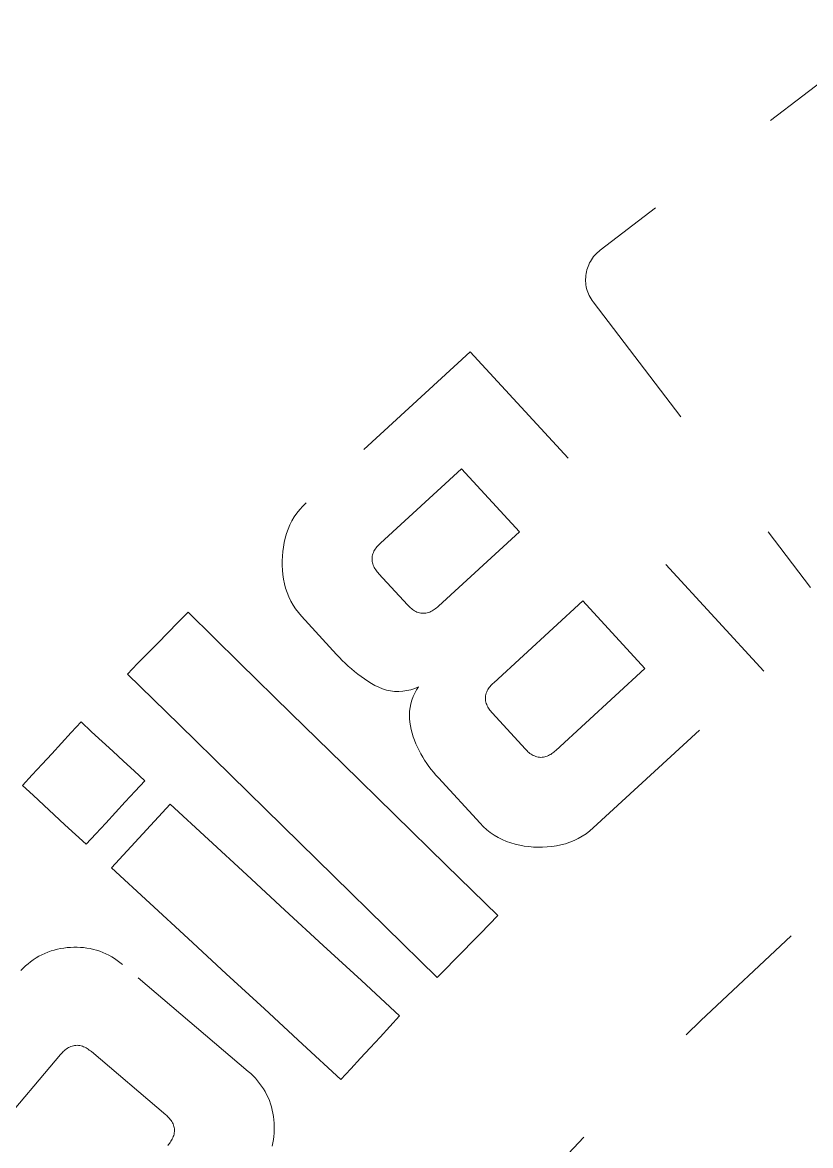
# Model space of a CAD drawing. Header units: millimetres. Extents: x -50460 to 50460, y -35640 to 35640.
# Drawn here: x -33420.37 to -33414.92, y 22101.4 to 22109.16 of the extents above; entities that cross this region are included whole.
import ezdxf

# ---------------------------------------------------------------- set-up
doc = ezdxf.new("R2010")
doc.units = ezdxf.units.MM
doc.linetypes.add('虚线', pattern=[2, 1, -1])
for name, color, linetype, lineweight in [('EB0', 7, 'Continuous', 15), ('尺寸线层', 4, 'Continuous', 18), ('粗实线层_1', 7, 'Continuous', 15), ('虚线层', 100, '虚线', 18)]:
    doc.layers.add(name, color=color, linetype=linetype, lineweight=lineweight)

# ---------------------------------------------------------------- blocks, each defined once
blk = doc.blocks.new('*X924')
at = {"layer": '虚线层', "linetype": '虚线', "lineweight": 18}
for p, q in [((21.84447549104516, 72.14820723137746), (19.87050585981342, 70.64451959580401)), ((19.84121704101562, 70.61894607543945), (19.83223724365234, 70.60967063903809)), ((19.85070037841797, 70.62774085998535), (19.84121704101562, 70.61894607543945)), ((19.86051940917969, 70.63620948791504), (19.85070037841797, 70.62774085998535)), ((19.87050628662109, 70.6445198059082), (19.86051940917969, 70.63620948791504)), ((19.87050585981342, 70.64451959580401), (19.87050585981342, 70.64451959580401)), ((19.7909107208252, 70.54411506652832), (19.78605270385742, 70.53211784362793)), ((19.79638671875, 70.55586051940918), (19.7909107208252, 70.54411506652832)), ((19.80243682861328, 70.56734275817871), (19.79638671875, 70.55586051940918)), ((19.80902671813965, 70.57854080200195), (19.80243682861328, 70.56734275817871)), ((19.81616592407227, 70.58939170837402), (19.80902671813965, 70.57854080200195)), ((19.82389068603516, 70.59979820251465), (19.81616592407227, 70.58939170837402)), ((19.83223724365234, 70.60967063903809), (19.82389068603516, 70.59979820251465)), ((19.77122497558594, 70.46919441223145), (19.76994705200195, 70.4562873840332)), ((19.77303886413574, 70.4820442199707), (19.77122497558594, 70.46919441223145)), ((19.77538871765137, 70.49480247497559), (19.77303886413574, 70.4820442199707)), ((19.77831077575684, 70.50742721557617), (19.77538871765137, 70.49480247497559)), ((19.78185272216797, 70.5198802947998), (19.77831077575684, 70.50742721557617)), ((19.78605270385742, 70.53211784362793), (19.78185272216797, 70.5198802947998)), ((19.76925468444824, 70.4433479309082), (19.76920127868652, 70.43040084838867)), ((19.76920127868652, 70.43040084838867), (19.76983833312988, 70.4174747467041)), ((19.76994705200195, 70.4562873840332), (19.76925468444824, 70.4433479309082)), ((19.76983833312988, 70.4174747467041), (19.77118110656738, 70.40459442138672)), ((19.77118110656738, 70.40459442138672), (19.77321243286133, 70.39179229736328)), ((19.77321243286133, 70.39179229736328), (19.77591323852539, 70.37910270690918)), ((19.77591323852539, 70.37910270690918), (19.77927017211914, 70.3665542602539)), ((19.77927017211914, 70.3665542602539), (19.78329658508301, 70.35421180725098)), ((19.78329658508301, 70.35421180725098), (19.78802680969238, 70.34214210510254)), ((19.78802680969238, 70.34214210510254), (19.79349517822266, 70.33041954040527)), ((19.79349517822266, 70.33041954040527), (19.79970169067383, 70.319091796875)), ((19.79970169067383, 70.319091796875), (19.80649185180664, 70.30808448791504)), ((19.80649185180664, 70.30808448791504), (19.81367301940918, 70.29728889465332)), ((19.81367301940918, 70.29728889465332), (19.82104873657227, 70.28660202026367)), ((19.82104815916682, 70.28660202530591), (21.32560347369872, 68.31133087562921)), ((19.82104815916682, 70.28660202530591), (19.82104815916682, 70.28660202530591)), ((18.97097689549264, 69.94175958034612), (17.83475129897124, 68.89707411396739)), ((21.00134565905319, 67.73351663023641), (18.97097689549264, 69.94175958034612)), ((18.97097689549264, 69.94175958034612), (18.97097689549264, 69.94175958034612)), ((18.34885108204617, 68.61768148923875), (18.90937168942764, 69.13308279075864)), ((18.90937168942764, 69.13308279075864), (18.90937168942764, 69.13308279075864)), ((18.90937168942764, 69.13308279075864), (19.31023936838028, 68.69664027448744)), ((17.79066276550293, 68.85100173950195), (17.77090835571289, 68.8259449005127)), ((17.81215667724609, 68.87454605102539), (17.79066276550293, 68.85100173950195)), ((17.83475112915039, 68.89707374572754), (17.81215667724609, 68.87454605102539)), ((17.83475129897124, 68.89707411396739), (17.83475129897124, 68.89707411396739)), ((17.73672103881836, 68.7721118927002), (17.72246360778809, 68.74357414245605)), ((17.75289916992188, 68.79960250854492), (17.73672103881836, 68.7721118927002)), ((17.77090835571289, 68.8259449005127), (17.75289916992188, 68.79960250854492)), ((17.69947242736816, 68.6840877532959), (17.69057655334473, 68.65345001220703)), ((17.7100772857666, 68.71417427062988), (17.69947242736816, 68.6840877532959)), ((17.72246360778809, 68.74357414245605), (17.7100772857666, 68.71417427062988)), ((19.31023936838028, 68.69664027448744), (18.7497187609988, 68.18123897297119)), ((19.31023936838028, 68.69664027448744), (19.31023936838028, 68.69664027448744)), ((17.68338775634766, 68.62237358093262), (17.67787742614746, 68.59095573425293)), ((17.69057655334473, 68.65345001220703), (17.68338775634766, 68.62237358093262)), ((18.32411193847656, 68.59156036376953), (18.33004570007324, 68.59832763671875)), ((18.33004570007324, 68.59832763671875), (18.3361930847168, 68.60489273071289)), ((18.3361930847168, 68.60489273071289), (18.34248542785645, 68.61132049560547)), ((18.34248542785645, 68.61132049560547), (18.34885025024414, 68.6176815032959)), ((18.34885108204617, 68.61768148923875), (18.34885108204617, 68.61768148923875)), ((17.67116546630859, 68.52752113342285), (17.66989135742188, 68.49565315246582)), ((17.67384147644043, 68.55930709838867), (17.67116546630859, 68.52752113342285)), ((17.67787742614746, 68.59095573425293), (17.67384147644043, 68.55930709838867)), ((18.29059791564941, 68.50980567932129), (18.29109001159668, 68.5187816619873)), ((18.29109001159668, 68.5187816619873), (18.29242324829102, 68.5276870727539)), ((18.29242324829102, 68.5276870727539), (18.29447364807129, 68.53647804260254)), ((18.29447364807129, 68.53647804260254), (18.29712295532227, 68.54510879516602)), ((18.29712295532227, 68.54510879516602), (18.30031776428223, 68.55353736877441)), ((18.30031776428223, 68.55353736877441), (18.30406379699707, 68.56172180175781)), ((18.30406379699707, 68.56172180175781), (18.30836868286133, 68.56962203979492)), ((18.30836868286133, 68.56962203979492), (18.31319618225098, 68.57722282409668)), ((18.31319618225098, 68.57722282409668), (18.3184700012207, 68.58452987670898)), ((18.3184700012207, 68.58452987670898), (18.32411193847656, 68.59156036376953)), ((17.66989135742188, 68.49565315246582), (17.66997146606445, 68.4637565612793)), ((17.66997146606445, 68.4637565612793), (17.67126655578613, 68.4318733215332)), ((18.29095458984375, 68.50081253051758), (18.29059791564941, 68.50980567932129)), ((18.29204559326172, 68.49185180664062), (18.29095458984375, 68.50081253051758)), ((18.29374885559082, 68.48297882080078), (18.29204559326172, 68.49185180664062)), ((18.29601860046387, 68.4742488861084), (18.29374885559082, 68.48297882080078)), ((18.29888534545898, 68.4657154083252), (18.29601860046387, 68.4742488861084)), ((18.30238151550293, 68.45742988586426), (18.29888534545898, 68.4657154083252)), ((18.30648612976074, 68.44942283630371), (18.30238151550293, 68.45742988586426)), ((18.31110000610352, 68.44167900085449), (18.30648612976074, 68.44942283630371)), ((18.31612014770508, 68.4341869354248), (18.31110000610352, 68.44167900085449)), ((17.67126655578613, 68.4318733215332), (17.67401313781738, 68.40009689331055)), ((17.67401313781738, 68.40009689331055), (17.67863655090332, 68.3685417175293)), ((17.67863655090332, 68.3685417175293), (17.68503189086914, 68.3372802734375)), ((18.32144165039062, 68.42692184448242), (18.31612014770508, 68.4341869354248)), ((18.32698440551758, 68.41983795166016), (18.32144165039062, 68.42692184448242)), ((18.33267593383789, 68.41287231445312), (18.32698440551758, 68.41983795166016)), ((18.33843803405762, 68.40596771240234), (18.33267593383789, 68.41287231445312)), ((18.33843893454468, 68.40596782329521), (18.33843893454468, 68.40596782329521)), ((18.53670357662486, 68.19034960203498), (18.33843893454468, 68.40596782329521)), ((17.68503189086914, 68.3372802734375), (17.69304275512695, 68.30639839172363)), ((17.69304275512695, 68.30639839172363), (17.7029914855957, 68.27609825134277)), ((21.32560347369872, 68.31133087562921), (21.32560347369872, 68.31133087562921)), ((17.7029914855957, 68.27609825134277), (17.7149543762207, 68.24652099609375)), ((17.7149543762207, 68.24652099609375), (17.72869300842285, 68.21772766113281)), ((17.72869300842285, 68.21772766113281), (17.74423789978027, 68.18986892700195)), ((19.13279902130307, 67.65282248707081), (19.74928492151957, 68.21941684715785)), ((19.74928492151957, 68.21941684715785), (19.74928492151957, 68.21941684715785)), ((19.74928492151957, 68.21941684715785), (20.17965368508885, 67.75130404889205)), ((17.01750183105469, 68.14032745361328), (16.94769859313965, 68.0689926147461)), ((17.01750158323557, 68.14032806781324), (17.01750158323557, 68.14032806781324)), ((17.3745288848877, 67.79033660888672), (17.01750183105469, 68.14032745361328)), ((17.74423789978027, 68.18986892700195), (17.76171112060547, 68.16316795349121)), ((17.76171112060547, 68.16316795349121), (17.7811279296875, 68.13788223266602)), ((17.7811279296875, 68.13788223266602), (17.80177879333496, 68.11355972290039)), ((18.5430736541748, 68.18390274047852), (18.53670310974121, 68.19034957885742)), ((18.53670357662486, 68.19034960203498), (18.53670357662486, 68.19034960203498)), ((18.54952621459961, 68.17754936218262), (18.5430736541748, 68.18390274047852)), ((18.55613708496094, 68.1713809967041), (18.54952621459961, 68.17754936218262)), ((18.56298828125, 68.16548728942871), (18.55613708496094, 68.1713809967041)), ((18.57013893127441, 68.15994834899902), (18.56298828125, 68.16548728942871)), ((18.57757759094238, 68.15478324890137), (18.57013893127441, 68.15994834899902)), ((18.58528327941895, 68.1500072479248), (18.57757759094238, 68.15478324890137)), ((18.59323692321777, 68.1456356048584), (18.58528327941895, 68.1500072479248)), ((18.60142707824707, 68.14174270629883), (18.59323692321777, 68.1456356048584)), ((18.6098575592041, 68.13844108581543), (18.60142707824707, 68.14174270629883)), ((18.61852645874023, 68.1358413696289), (18.6098575592041, 68.13844108581543)), ((18.62740135192871, 68.13399887084961), (18.61852645874023, 68.1358413696289)), ((18.63640975952148, 68.13290977478027), (18.62740135192871, 68.13399887084961)), ((18.64547348022461, 68.13256454467773), (18.63640975952148, 68.13290977478027)), ((18.65453147888184, 68.1329517364502), (18.64547348022461, 68.13256454467773)), ((18.66352653503418, 68.1340560913086), (18.65453147888184, 68.1329517364502)), ((18.67240524291992, 68.1358585357666), (18.66352653503418, 68.1340560913086)), ((18.68112373352051, 68.1383228302002), (18.67240524291992, 68.1358585357666)), ((18.68964958190918, 68.14139747619629), (18.68112373352051, 68.1383228302002)), ((18.69795608520508, 68.14502906799316), (18.68964958190918, 68.14139747619629)), ((18.70601844787598, 68.14916038513184), (18.69795608520508, 68.14502906799316)), ((18.71383285522461, 68.15374374389648), (18.70601844787598, 68.14916038513184)), ((18.72139549255371, 68.15872383117676), (18.71383285522461, 68.15374374389648)), ((18.72870826721191, 68.16404724121094), (18.72139549255371, 68.15872383117676)), ((18.73582077026367, 68.16963195800781), (18.72870826721191, 68.16404724121094)), ((18.7428035736084, 68.1753921508789), (18.73582077026367, 68.16963195800781)), ((18.74971961975098, 68.18123817443848), (18.7428035736084, 68.1753921508789)), ((18.7497187609988, 68.18123897297119), (18.7497187609988, 68.18123897297119)), ((16.94769859313965, 68.0689926147461), (16.87795639038086, 67.99759292602539)), ((17.80177949853532, 68.11356001418608), (18.04559728594904, 67.84848409227561)), ((17.80177949853532, 68.11356001418608), (17.80177949853532, 68.11356001418608)), ((16.87795639038086, 67.99759292602539), (16.80818367004395, 67.92622375488281)), ((16.80818367004395, 67.92622375488281), (16.73786926269531, 67.85537719726562)), ((16.73786926269531, 67.85537719726562), (16.66753768920898, 67.78454780578613)), ((18.04559707641602, 67.84848403930664), (18.06526184082031, 67.82774353027344)), ((18.04559728594904, 67.84848409227561), (18.04559728594904, 67.84848409227561)), ((18.06526184082031, 67.82774353027344), (18.08512496948242, 67.80720710754395)), ((16.66753768920898, 67.78454780578613), (16.59841346740723, 67.71256256103516)), ((17.73185157775879, 67.44064903259277), (17.3745288848877, 67.79033660888672)), ((18.08512496948242, 67.80720710754395), (18.10538101196289, 67.78707885742188)), ((18.10538101196289, 67.78707885742188), (18.1262149810791, 67.76754951477051)), ((18.1262149810791, 67.76754951477051), (18.14765167236328, 67.74866676330566)), ((18.14765167236328, 67.74866676330566), (18.16961288452148, 67.73037528991699)), ((20.17965368508885, 67.75130404889205), (19.56316778487235, 67.18470968880501)), ((20.17965368508885, 67.75130404889205), (20.17965368508885, 67.75130404889205)), ((16.59841264614079, 67.71256234113025), (16.59841264614079, 67.71256234113025)), ((16.59841346740723, 67.71256256103516), (16.9554386138916, 67.3625717163086)), ((18.16961288452148, 67.73037528991699), (18.19200897216797, 67.71262168884277)), ((18.19200897216797, 67.71262168884277), (18.2148265838623, 67.6954231262207)), ((18.2148265838623, 67.6954231262207), (18.23811721801758, 67.67887878417969)), ((18.23811721801758, 67.67887878417969), (18.26193237304688, 67.6630916595459)), ((18.26193237304688, 67.6630916595459), (18.28631019592285, 67.64817428588867)), ((19.82130227510061, 66.64848409227488), (21.00134565905319, 67.73351663023641)), ((21.00134565905319, 67.73351663023641), (21.00134565905319, 67.73351663023641)), ((18.28631019592285, 67.64817428588867), (18.31126976013184, 67.6342601776123)), ((18.31126976013184, 67.6342601776123), (18.33684349060059, 67.62151145935059)), ((18.33684349060059, 67.62151145935059), (18.36320877075195, 67.61051559448242)), ((18.36320877075195, 67.61051559448242), (18.39047431945801, 67.60197067260742)), ((18.39047431945801, 67.60197067260742), (18.41843032836914, 67.59610939025879)), ((18.41843032836914, 67.59610939025879), (18.44679260253906, 67.59255409240723)), ((18.44679260253906, 67.59255409240723), (18.47533226013184, 67.5916919708252)), ((18.47533226013184, 67.5916919708252), (18.50384330749512, 67.59367370605469)), ((18.50384330749512, 67.59367370605469), (18.53210639953613, 67.59784698486328)), ((18.53210639953613, 67.59784698486328), (18.55990409851074, 67.60445404052734)), ((18.55990409851074, 67.60445404052734), (18.58699226379395, 67.61351013183594)), ((18.59950065612793, 67.60244941711426), (18.58677291870117, 67.57998466491699)), ((18.58699226379395, 67.61351013183594), (18.61349296569824, 67.62418937683105)), ((18.61349296569824, 67.62418937683105), (18.59950065612793, 67.60244941711426)), ((18.6134931644774, 67.62418908143081), (18.6134931644774, 67.62418908143081)), ((19.08128356933594, 67.58015823364258), (19.08443260192871, 67.58859443664551)), ((19.08443260192871, 67.58859443664551), (19.08817481994629, 67.59678840637207)), ((19.08817481994629, 67.59678840637207), (19.09246444702148, 67.60470581054688)), ((19.09246444702148, 67.60470581054688), (19.09725379943848, 67.61232948303223)), ((19.09725379943848, 67.61232948303223), (19.10247611999512, 67.61966323852539)), ((19.10247611999512, 67.61966323852539), (19.10807418823242, 67.62671279907227)), ((19.10807418823242, 67.62671279907227), (19.11398124694824, 67.63348960876465)), ((19.11398124694824, 67.63348960876465), (19.1201229095459, 67.64005279541016)), ((19.1201229095459, 67.64005279541016), (19.12642288208008, 67.6464729309082)), ((19.12642288208008, 67.6464729309082), (19.13279914855957, 67.65282249450684)), ((19.13279902130307, 67.65282248707081), (19.13279902130307, 67.65282248707081)), ((18.55961418151855, 67.50750350952148), (18.55425453186035, 67.48222160339355)), ((18.56687545776367, 67.53229713439941), (18.55961418151855, 67.50750350952148)), ((18.57595443725586, 67.55650329589844), (18.56687545776367, 67.53229713439941)), ((18.58677291870117, 67.57998466491699), (18.57595443725586, 67.55650329589844)), ((19.07544708251953, 67.54474639892578), (19.07581901550293, 67.55374526977539)), ((19.07582855224609, 67.5357437133789), (19.07544708251953, 67.54474639892578)), ((19.07581901550293, 67.55374526977539), (19.07693862915039, 67.56268501281738)), ((19.07694053649902, 67.52680206298828), (19.07582855224609, 67.5357437133789)), ((19.07693862915039, 67.56268501281738), (19.07877159118652, 67.57150650024414)), ((19.07875633239746, 67.51798629760742), (19.07694053649902, 67.52680206298828)), ((19.08122444152832, 67.50933265686035), (19.07875633239746, 67.51798629760742)), ((19.07877159118652, 67.57150650024414), (19.08128356933594, 67.58015823364258)), ((19.08426856994629, 67.5008544921875), (19.08122444152832, 67.50933265686035)), ((18.08908081054688, 67.09086608886719), (17.73185157775879, 67.44064903259277)), ((18.55068588256836, 67.45661163330078), (18.54916954040527, 67.43082046508789)), ((18.54916954040527, 67.43082046508789), (18.54987144470215, 67.40498733520508)), ((18.55425453186035, 67.48222160339355), (18.55068588256836, 67.45661163330078)), ((19.08781433105469, 67.49256706237793), (19.08426856994629, 67.5008544921875)), ((19.09181213378906, 67.4844913482666), (19.08781433105469, 67.49256706237793)), ((19.09624862670898, 67.47665596008301), (19.09181213378906, 67.4844913482666)), ((19.10111236572266, 67.46909523010254), (19.09624862670898, 67.47665596008301)), ((19.10638236999512, 67.46182250976562), (19.10111236572266, 67.46909523010254)), ((19.11197471618652, 67.45478820800781), (19.10638236999512, 67.46182250976562)), ((19.11777687072754, 67.44790840148926), (19.11197471618652, 67.45478820800781)), ((19.12368774414062, 67.44110870361328), (19.11777687072754, 67.44790840148926)), ((19.12368839223927, 67.44110882112727), (19.12368839223927, 67.44110882112727)), ((19.35058643996308, 67.19425415735168), (19.12368839223927, 67.44110882112727)), ((16.27749443054199, 67.38179969787598), (16.20966529846191, 67.30861854553223)), ((16.27749350309023, 67.38179914259308), (16.27749350309023, 67.38179914259308)), ((16.35035133361816, 67.31333351135254), (16.27749443054199, 67.38179969787598)), ((16.9554386138916, 67.3625717163086), (17.3127613067627, 67.01288414001465)), ((18.54987144470215, 67.40498733520508), (18.55230903625488, 67.37924766540527)), ((18.55230903625488, 67.37924766540527), (18.5562629699707, 67.35371398925781)), ((18.5562629699707, 67.35371398925781), (18.56171798706055, 67.32845878601074)), ((16.20966529846191, 67.30861854553223), (16.14221000671387, 67.23509407043457)), ((16.42412757873535, 67.24584007263184), (16.35035133361816, 67.31333351135254)), ((18.56171798706055, 67.32845878601074), (18.5684757232666, 67.30351066589355)), ((18.5684757232666, 67.30351066589355), (18.57633972167969, 67.27888679504395)), ((18.57633972167969, 67.27888679504395), (18.58519172668457, 67.25459289550781)), ((16.14221000671387, 67.23509407043457), (16.07447242736816, 67.16182708740234)), ((16.49785232543945, 67.17829322814941), (16.42412757873535, 67.24584007263184)), ((18.58519172668457, 67.25459289550781), (18.59492492675781, 67.23063468933105)), ((18.59492492675781, 67.23063468933105), (18.60543823242188, 67.20701599121094)), ((18.60543823242188, 67.20701599121094), (18.61669540405273, 67.18375015258789)), ((16.07447242736816, 67.16182708740234), (16.0068531036377, 67.08845329284668)), ((16.5712776184082, 67.11042976379395), (16.49785232543945, 67.17829322814941)), ((18.61669540405273, 67.18375015258789), (18.62868881225586, 67.16085624694824)), ((18.62868881225586, 67.16085624694824), (18.64140892028809, 67.13834571838379)), ((18.64140892028809, 67.13834571838379), (18.65485191345215, 67.11625289916992)), ((19.35694694519043, 67.18782424926758), (19.3505859375, 67.19425392150879)), ((19.35058643996308, 67.19425415735168), (19.35058643996308, 67.19425415735168)), ((19.3633861541748, 67.18148422241211), (19.35694694519043, 67.18782424926758)), ((19.3699836730957, 67.17532348632812), (19.3633861541748, 67.18148422241211)), ((19.37681770324707, 67.16943740844727), (19.3699836730957, 67.17532348632812)), ((19.38394546508789, 67.16389656066895), (19.37681770324707, 67.16943740844727)), ((19.3913631439209, 67.15873146057129), (19.38394546508789, 67.16389656066895)), ((19.39905548095703, 67.15396690368652), (19.3913631439209, 67.15873146057129)), ((19.40700340270996, 67.14962196350098), (19.39905548095703, 67.15396690368652)), ((19.41519546508789, 67.14576721191406), (19.40700340270996, 67.14962196350098)), ((19.42362213134766, 67.14249801635742), (19.41519546508789, 67.14576721191406)), ((19.43227195739746, 67.1399154663086), (19.42362213134766, 67.14249801635742)), ((19.44111251831055, 67.1380558013916), (19.43227195739746, 67.1399154663086)), ((19.4500904083252, 67.13689231872559), (19.44111251831055, 67.1380558013916)), ((19.45914459228516, 67.13638877868652), (19.4500904083252, 67.13689231872559)), ((19.46820831298828, 67.13656806945801), (19.45914459228516, 67.13638877868652)), ((19.47719764709473, 67.13751220703125), (19.46820831298828, 67.13656806945801)), ((19.48603630065918, 67.13929748535156), (19.47719764709473, 67.13751220703125)), ((19.49468994140625, 67.14187812805176), (19.48603630065918, 67.13929748535156)), ((19.50316047668457, 67.14508819580078), (19.49468994140625, 67.14187812805176)), ((19.51145553588867, 67.14875602722168), (19.50316047668457, 67.14508819580078)), ((19.51956367492676, 67.15279197692871), (19.51145553588867, 67.14875602722168)), ((19.52744483947754, 67.1572151184082), (19.51956367492676, 67.15279197692871)), ((19.53505516052246, 67.16205024719238), (19.52744483947754, 67.1572151184082)), ((19.54236793518066, 67.16731452941895), (19.53505516052246, 67.16205024719238)), ((19.54943656921387, 67.17292213439941), (19.54236793518066, 67.16731452941895)), ((19.55634307861328, 67.17875862121582), (19.54943656921387, 67.17292213439941)), ((19.56316757202148, 67.1847095489502), (19.55634307861328, 67.17875862121582)), ((19.56316778487235, 67.18470968880501), (19.56316778487235, 67.18470968880501)), ((16.0068531036377, 67.08845329284668), (15.93940544128418, 67.01491928100586)), ((16.64494132995605, 67.04282188415527), (16.5712776184082, 67.11042976379395)), ((16.71827507019043, 66.97485733032227), (16.64494132995605, 67.04282188415527)), ((18.44643020629883, 66.7412052154541), (18.08908081054688, 67.09086608886719)), ((18.65485191345215, 67.11625289916992), (18.66903877258301, 67.09463500976562)), ((18.66903877258301, 67.09463500976562), (18.68398284912109, 67.07355117797852)), ((18.68398284912109, 67.07355117797852), (18.69968605041504, 67.05304718017578)), ((18.69968605041504, 67.05304718017578), (18.71601676940918, 67.03303337097168)), ((15.93940544128418, 67.01491928100586), (15.87141990661621, 66.94188499450684)), ((16.65037155151367, 66.90174674987793), (16.71827507019043, 66.97485733032227)), ((16.71827441416099, 66.97485771092397), (16.71827441416099, 66.97485771092397)), ((17.3127613067627, 67.01288414001465), (17.66999053955078, 66.66309928894043)), ((18.71601676940918, 67.03303337097168), (18.73276329040527, 67.01334571838379)), ((18.73276329040527, 67.01334571838379), (18.74971961975098, 66.99382019042969)), ((18.7497187609988, 66.99382031787172), (19.03822201480216, 66.68015437426948)), ((18.7497187609988, 66.99382031787172), (18.7497187609988, 66.99382031787172)), ((15.87141990661621, 66.94188499450684), (15.94490623474121, 66.87409210205078)), ((16.58290100097656, 66.82823181152344), (16.65037155151367, 66.90174674987793)), ((15.94490623474121, 66.87409210205078), (16.01844215393066, 66.80634307861328)), ((16.89484708226519, 66.81216790615144), (16.48877332956181, 66.37225467404642)), ((16.5152530670166, 66.75488471984863), (16.58290100097656, 66.82823181152344)), ((16.89484708226519, 66.81216790615144), (16.89484708226519, 66.81216790615144)), ((17.15921020507812, 66.56806564331055), (16.89484786987305, 66.81216812133789)), ((16.01844215393066, 66.80634307861328), (16.09177780151367, 66.7383804321289)), ((16.09177780151367, 66.7383804321289), (16.16534233093262, 66.6706657409668)), ((16.44753265380859, 66.68160247802734), (16.5152530670166, 66.75488471984863)), ((18.80362129211426, 66.39138221740723), (18.44643020629883, 66.7412052154541)), ((16.16534233093262, 66.6706657409668), (16.23897361755371, 66.6030216217041)), ((16.38020324707031, 66.60796165466309), (16.44753265380859, 66.68160247802734)), ((17.66999053955078, 66.66309928894043), (18.02734184265137, 66.31344032287598)), ((19.03822135925293, 66.68015480041504), (19.06076049804688, 66.65755653381348)), ((19.03822201480216, 66.68015437426948), (19.03822201480216, 66.68015437426948)), ((19.06076049804688, 66.65755653381348), (19.08430862426758, 66.63604736328125)), ((16.23897361755371, 66.6030216217041), (16.31220054626465, 66.53494453430176)), ((16.31220054626465, 66.53494453430176), (16.38020324707031, 66.60796165466309)), ((19.08430862426758, 66.63604736328125), (19.10937309265137, 66.61628532409668)), ((19.10937309265137, 66.61628532409668), (19.13574600219727, 66.59831428527832)), ((19.13574600219727, 66.59831428527832), (19.1632194519043, 66.58207511901855)), ((19.1632194519043, 66.58207511901855), (19.191650390625, 66.56757736206055)), ((19.68853569030762, 66.56125831604004), (19.71730995178223, 66.57506561279297)), ((19.71730995178223, 66.57506561279297), (19.74513053894043, 66.59069633483887)), ((19.74513053894043, 66.59069633483887), (19.77175903320312, 66.60829734802246)), ((19.77175903320312, 66.60829734802246), (19.79699325561523, 66.62780380249023)), ((19.79699325561523, 66.62780380249023), (19.82130241394043, 66.64848327636719)), ((19.82130227510061, 66.64848409227488), (19.82130227510061, 66.64848409227488)), ((16.31220066144306, 66.53494447881894), (16.31220066144306, 66.53494447881894)), ((17.42365837097168, 66.32405662536621), (17.15921020507812, 66.56806564331055)), ((19.191650390625, 66.56757736206055), (19.22099494934082, 66.55505561828613)), ((19.22099494934082, 66.55505561828613), (19.2511043548584, 66.54447364807129)), ((19.2511043548584, 66.54447364807129), (19.2817440032959, 66.5355339050293)), ((19.2817440032959, 66.5355339050293), (19.31281471252441, 66.52828407287598)), ((19.31281471252441, 66.52828407287598), (19.3442440032959, 66.52278137207031)), ((19.3442440032959, 66.52278137207031), (19.37590789794922, 66.51877975463867)), ((19.37590789794922, 66.51877975463867), (19.40770530700684, 66.51611328125)), ((19.40770530700684, 66.51611328125), (19.43958473205566, 66.51481056213379)), ((19.43958473205566, 66.51481056213379), (19.47149467468262, 66.51491165161133)), ((19.47149467468262, 66.51491165161133), (19.50336837768555, 66.5164566040039)), ((19.50336837768555, 66.5164566040039), (19.53512954711914, 66.51953887939453)), ((19.53512954711914, 66.51953887939453), (19.56668472290039, 66.52427673339844)), ((19.56668472290039, 66.52427673339844), (19.59793853759766, 66.53072929382324)), ((19.59793853759766, 66.53072929382324), (19.62876892089844, 66.53897476196289)), ((19.62876892089844, 66.53897476196289), (19.65900421142578, 66.54916381835938)), ((19.65900421142578, 66.54916381835938), (19.68853569030762, 66.56125831604004)), ((16.48877332956181, 66.37225467404642), (16.48877332956181, 66.37225467404642)), ((16.48877334594727, 66.37225532531738), (16.75313758850098, 66.12815284729004)), ((19.16066932678223, 66.04141235351562), (18.80362129211426, 66.39138221740723)), ((17.6879768371582, 66.07990646362305), (17.42365837097168, 66.32405662536621)), ((18.02734184265137, 66.31344032287598), (18.3845329284668, 65.9636173248291)), ((16.75313758850098, 66.12815284729004), (17.01758575439453, 65.8841438293457)), ((17.95231246948242, 65.83577346801758), (17.6879768371582, 66.07990646362305)), ((19.10086822509766, 65.9802360534668), (19.16066932678223, 66.04141235351562)), ((19.16066861143918, 66.04141266650913), (19.16066861143918, 66.04141266650913)), ((18.3845329284668, 65.9636173248291), (18.74157905578613, 65.6136474609375)), ((19.04105377197266, 65.91907119750977), (19.10086822509766, 65.9802360534668)), ((17.01758575439453, 65.8841438293457), (17.28190422058105, 65.63999366760254)), ((18.98124122619629, 65.8579044342041), (19.04105377197266, 65.91907119750977)), ((16.09097099304199, 65.80368232727051), (16.0691032409668, 65.79699897766113)), ((16.1131420135498, 65.80927085876465), (16.09097099304199, 65.80368232727051)), ((16.13555145263672, 65.8138427734375), (16.1131420135498, 65.80927085876465)), ((16.15812873840332, 65.8175048828125), (16.13555145263672, 65.8138427734375)), ((16.18082809448242, 65.82026290893555), (16.15812873840332, 65.8175048828125)), ((16.2036190032959, 65.82207107543945), (16.18082809448242, 65.82026290893555)), ((16.22646713256836, 65.82295417785645), (16.2036190032959, 65.82207107543945)), ((16.24934005737305, 65.82300567626953), (16.22646713256836, 65.82295417785645)), ((16.2721996307373, 65.82223701477051), (16.24934005737305, 65.82300567626953)), ((16.29499244689941, 65.82045936584473), (16.2721996307373, 65.82223701477051)), ((16.31766891479492, 65.81750297546387), (16.29499244689941, 65.82045936584473)), ((16.34016799926758, 65.81338500976562), (16.31766891479492, 65.81750297546387)), ((16.36243057250977, 65.80816841125488), (16.34016799926758, 65.81338500976562)), ((16.38443756103516, 65.80195045471191), (16.36243057250977, 65.80816841125488)), ((16.40617179870605, 65.79481887817383), (16.38443756103516, 65.80195045471191)), ((18.2167797088623, 65.59178352355957), (17.95231246948242, 65.83577346801758)), ((18.92134284973145, 65.79682159423828), (18.98124122619629, 65.8579044342041)), ((15.92818069458008, 65.72264862060547), (15.91031074523926, 65.7083625793457)), ((15.94662857055664, 65.73616409301758), (15.92818069458008, 65.72264862060547)), ((15.96570205688477, 65.74876976013184), (15.94662857055664, 65.73616409301758)), ((15.98540496826172, 65.7603816986084), (15.96570205688477, 65.74876976013184)), ((16.00566291809082, 65.77099609375), (15.98540496826172, 65.7603816986084)), ((16.02640724182129, 65.78062057495117), (16.00566291809082, 65.77099609375)), ((16.04757118225098, 65.78928565979004), (16.02640724182129, 65.78062057495117)), ((16.0691032409668, 65.79699897766113), (16.04757118225098, 65.78928565979004)), ((16.42755508422852, 65.78671455383301), (16.40617179870605, 65.79481887817383)), ((16.44847869873047, 65.77750968933105), (16.42755508422852, 65.78671455383301)), ((16.46891403198242, 65.76724433898926), (16.44847869873047, 65.77750968933105)), ((16.4888916015625, 65.7560863494873), (16.46891403198242, 65.76724433898926)), ((16.50835800170898, 65.74407577514648), (16.4888916015625, 65.7560863494873)), ((16.52717018127441, 65.73110008239746), (16.50835800170898, 65.74407577514648)), ((16.54533576965332, 65.71722793579102), (16.52717018127441, 65.73110008239746)), ((18.80161285400391, 65.67459297180176), (18.8615550994873, 65.73562812805176)), ((18.8615550994873, 65.73562812805176), (18.92134284973145, 65.79682159423828)), ((15.8765983581543, 65.677490234375), (15.86089324951172, 65.6608829498291)), ((15.89306449890137, 65.69333839416504), (15.8765983581543, 65.677490234375)), ((15.91031074523926, 65.7083625793457), (15.89306449890137, 65.69333839416504)), ((16.56315803527832, 65.70288467407227), (16.54533576965332, 65.71722793579102)), ((17.43430720850301, 64.96405569145281), (16.56315753389208, 65.70288432485904)), ((16.56315753389208, 65.70288432485904), (16.56315753389208, 65.70288432485904)), ((18.74157905578613, 65.6136474609375), (18.80161285400391, 65.67459297180176)), ((17.28190422058105, 65.63999366760254), (17.54623794555664, 65.39586067199707)), ((18.48139762878418, 65.34795951843262), (18.2167797088623, 65.59178352355957)), ((18.74157967434439, 65.61364693982978), (18.74157967434439, 65.61364693982978)), ((17.54623794555664, 65.39586067199707), (17.81070518493652, 65.15187072753906)), ((18.41349601745605, 65.27484893798828), (18.48139762878418, 65.34795951843262)), ((18.48139805840037, 65.34795966320235), (18.48139805840037, 65.34795966320235)), ((18.34602546691895, 65.20133399963379), (18.41349601745605, 65.27484893798828)), ((18.27837562561035, 65.12798690795898), (18.34602546691895, 65.20133399963379)), ((16.14783477783203, 65.09442138671875), (16.15423583984375, 65.10084915161133)), ((16.15423583984375, 65.10084915161133), (16.16085052490234, 65.1070556640625)), ((16.16085052490234, 65.1070556640625), (16.1677360534668, 65.11297035217285)), ((16.1677360534668, 65.11297035217285), (16.17490768432617, 65.11854553222656)), ((16.17490768432617, 65.11854553222656), (16.18236541748047, 65.12373733520508)), ((16.18236541748047, 65.12373733520508), (16.19010925292969, 65.12850189208984)), ((16.19010925292969, 65.12850189208984), (16.1981372833252, 65.13277626037598)), ((16.1981372833252, 65.13277626037598), (16.20643615722656, 65.13647651672363)), ((16.20643615722656, 65.13647651672363), (16.21499443054199, 65.13952445983887)), ((16.21499443054199, 65.13952445983887), (16.22377967834473, 65.14186477661133)), ((16.22377967834473, 65.14186477661133), (16.23273086547852, 65.14348030090332)), ((16.23273086547852, 65.14348030090332), (16.24178123474121, 65.14435386657715)), ((16.24178123474121, 65.14435386657715), (16.25087356567383, 65.14448547363281)), ((16.25087356567383, 65.14448547363281), (16.25994491577148, 65.14389038085938)), ((16.25994491577148, 65.14389038085938), (16.26893997192383, 65.14259147644043)), ((16.26893997192383, 65.14259147644043), (16.27781105041504, 65.14061546325684)), ((16.27781105041504, 65.14061546325684), (16.28652000427246, 65.13801002502441)), ((16.28652000427246, 65.13801002502441), (16.2950325012207, 65.13481521606445)), ((16.2950325012207, 65.13481521606445), (16.30331802368164, 65.13108253479004)), ((16.30331802368164, 65.13108253479004), (16.31136512756348, 65.12685966491699)), ((16.31136512756348, 65.12685966491699), (16.31916427612305, 65.1222038269043)), ((16.31916427612305, 65.1222038269043), (16.32671165466309, 65.1171703338623)), ((16.32671165466309, 65.1171703338623), (16.33405685424805, 65.11184692382812)), ((16.33405685424805, 65.11184692382812), (16.34126663208008, 65.1063289642334)), ((16.34126663208008, 65.1063289642334), (16.34840774536133, 65.10071563720703)), ((16.34840699158667, 65.10071512746072), (16.86294061414083, 64.66427261118952)), ((16.34840699158667, 65.10071512746072), (16.34840699158667, 65.10071512746072)), ((17.81070518493652, 65.15187072753906), (18.07532501220703, 64.90804672241211)), ((18.21065521240234, 65.0547046661377), (18.27837562561035, 65.12798690795898)), ((15.65296230612148, 64.51199495392575), (16.13539180721273, 65.08119235088816)), ((16.13539123535156, 65.08119201660156), (16.14157867431641, 65.08784294128418)), ((16.13539180721273, 65.08119235088816), (16.13539180721273, 65.08119235088816)), ((16.14157867431641, 65.08784294128418), (16.14783477783203, 65.09442138671875)), ((18.14332580566406, 64.98106384277344), (18.21065521240234, 65.0547046661377)), ((17.45131683349609, 64.94874382019043), (17.43430709838867, 64.96405601501465)), ((17.43430720850301, 64.96405569145281), (17.43430720850301, 64.96405569145281)), ((17.46792984008789, 64.93303108215332), (17.45131683349609, 64.94874382019043)), ((18.07532501220703, 64.90804672241211), (18.14332580566406, 64.98106384277344)), ((17.48377799987793, 64.91655540466309), (17.46792984008789, 64.93303108215332)), ((17.49880981445312, 64.89929962158203), (17.48377799987793, 64.91655540466309)), ((17.51311302185059, 64.88142776489258), (17.49880981445312, 64.89929962158203)), ((17.52663993835449, 64.86297416687012), (17.51311302185059, 64.88142776489258)), ((18.07532430569699, 64.90804643109732), (18.07532430569699, 64.90804643109732)), ((17.53920555114746, 64.8438720703125), (17.52663993835449, 64.86297416687012)), ((17.5507755279541, 64.82414054870605), (17.53920555114746, 64.8438720703125)), ((17.5615177154541, 64.80392646789551), (17.5507755279541, 64.82414054870605)), ((17.57144737243652, 64.78330421447754), (17.5615177154541, 64.80392646789551)), ((17.58025741577148, 64.76220703125), (17.57144737243652, 64.78330421447754)), ((17.58776664733887, 64.74060440063477), (17.58025741577148, 64.76220703125)), ((17.59423637390137, 64.71864700317383), (17.58776664733887, 64.74060440063477)), ((17.59992408752441, 64.69647979736328), (17.59423637390137, 64.71864700317383)), ((16.86293983459473, 64.66427230834961), (16.86970329284668, 64.65820503234863)), ((16.86294061414083, 64.66427261118952), (16.86294061414083, 64.66427261118952)), ((16.86970329284668, 64.65820503234863), (16.8763599395752, 64.65204048156738)), ((16.8763599395752, 64.65204048156738), (16.8828067779541, 64.64568138122559)), ((16.8828067779541, 64.64568138122559), (16.8889331817627, 64.63903045654297)), ((16.8889331817627, 64.63903045654297), (16.89466667175293, 64.63202476501465)), ((17.6047306060791, 64.67411994934082), (17.59992408752441, 64.69647979736328)), ((17.60848426818848, 64.65155792236328), (17.6047306060791, 64.67411994934082)), ((17.61119079589844, 64.62883758544922), (17.60848426818848, 64.65155792236328)), ((16.89466667175293, 64.63202476501465), (16.90000534057617, 64.62469100952148)), ((16.90000534057617, 64.62469100952148), (16.90495872497559, 64.6170711517334)), ((16.90495872497559, 64.6170711517334), (16.90953063964844, 64.60920333862305)), ((16.90953063964844, 64.60920333862305), (16.91363143920898, 64.60109329223633)), ((16.91363143920898, 64.60109329223633), (16.91711616516113, 64.59272766113281)), ((16.91711616516113, 64.59272766113281), (16.91984176635742, 64.58409309387207)), ((16.91984176635742, 64.58409309387207), (16.92177391052246, 64.57522964477539)), ((16.92177391052246, 64.57522964477539), (16.92296981811523, 64.56621551513672)), ((16.92296981811523, 64.56621551513672), (16.92348289489746, 64.5571346282959)), ((16.92348289489746, 64.5571346282959), (16.92331695556641, 64.54805183410645)), ((17.61294174194336, 64.60602378845215), (17.61119079589844, 64.62883758544922)), ((17.61381149291992, 64.58316612243652), (17.61294174194336, 64.60602378845215)), ((17.61304473876953, 64.53742408752441), (17.61385345458984, 64.56028747558594)), ((17.61385345458984, 64.56028747558594), (17.61381149291992, 64.58316612243652)), ((16.89926147460938, 64.48037528991699), (16.89420509338379, 64.47286796569824)), ((16.90394592285156, 64.48813056945801), (16.89926147460938, 64.48037528991699)), ((16.90823173522949, 64.49612236022949), (16.90394592285156, 64.48813056945801)), ((16.91210174560547, 64.50433540344238), (16.90823173522949, 64.49612236022949)), ((16.91553497314453, 64.51275062561035), (16.91210174560547, 64.50433540344238)), ((16.91847038269043, 64.5213508605957), (16.91553497314453, 64.51275062561035)), ((16.92080307006836, 64.53011512756348), (16.91847038269043, 64.5213508605957)), ((16.92243385314941, 64.53902626037598), (16.92080307006836, 64.53011512756348)), ((16.92331695556641, 64.54805183410645), (16.92243385314941, 64.53902626037598)), ((17.60413932800293, 64.46942710876465), (17.6082592010498, 64.49193382263184)), ((17.6082592010498, 64.49193382263184), (17.61122512817383, 64.51461982727051)), ((17.61122512817383, 64.51461982727051), (17.61304473876953, 64.53742408752441)), ((16.88332366943359, 64.4583740234375), (16.8776912689209, 64.45125770568848)), ((16.88886070251465, 64.46555519104004), (16.88332366943359, 64.4583740234375)), ((16.89420509338379, 64.47286796569824), (16.88886070251465, 64.46555519104004)), ((17.59890747070312, 64.44715881347656), (17.60413932800293, 64.46942710876465))]:
    blk.add_line(p, q, dxfattribs=at)
for radius, start, end in [(42.50000000000001, 109.7499227956487, 180.0000198478488), (40, 0, 180.0000198478428), (40.00000000000001, 91.41506491663665, 180.0000198478558), (31.65000000000002, 74.38802262970304, 180.0000198478334), (27.00000000000002, 27.26604445059181, 180.0000198477018), (26.46977493752543, 0, 180.0000198478428), (26.46977493752543, 24.94751714876794, 180.0000198475742)]:
    blk.add_arc((42.5, 42.5), radius, start, end, dxfattribs=at)
blk = doc.blocks.new('*X920')
at = {"layer": '粗实线层_1'}
blk.add_blockref('*X924', (8.5, -42.5), dxfattribs=at)
blk = doc.blocks.new('*X856')
at = {"layer": 'EB0'}
blk.add_blockref('*X920', (774.9999999998981, 482.7161237078944), dxfattribs=at)
blk = doc.blocks.new('*X805')
at = {"layer": '尺寸线层'}
blk.add_blockref('*X856', (-1514.999999999978, 819.7834044954434), dxfattribs=at)

msp = doc.modelspace()

# ---------------------------------------------------------------- block references
at = {"layer": '尺寸线层'}
msp.add_blockref('*X805', (-32704.74217485111, 20776.94507927555), dxfattribs=at)

doc.saveas('drawing.dxf')
